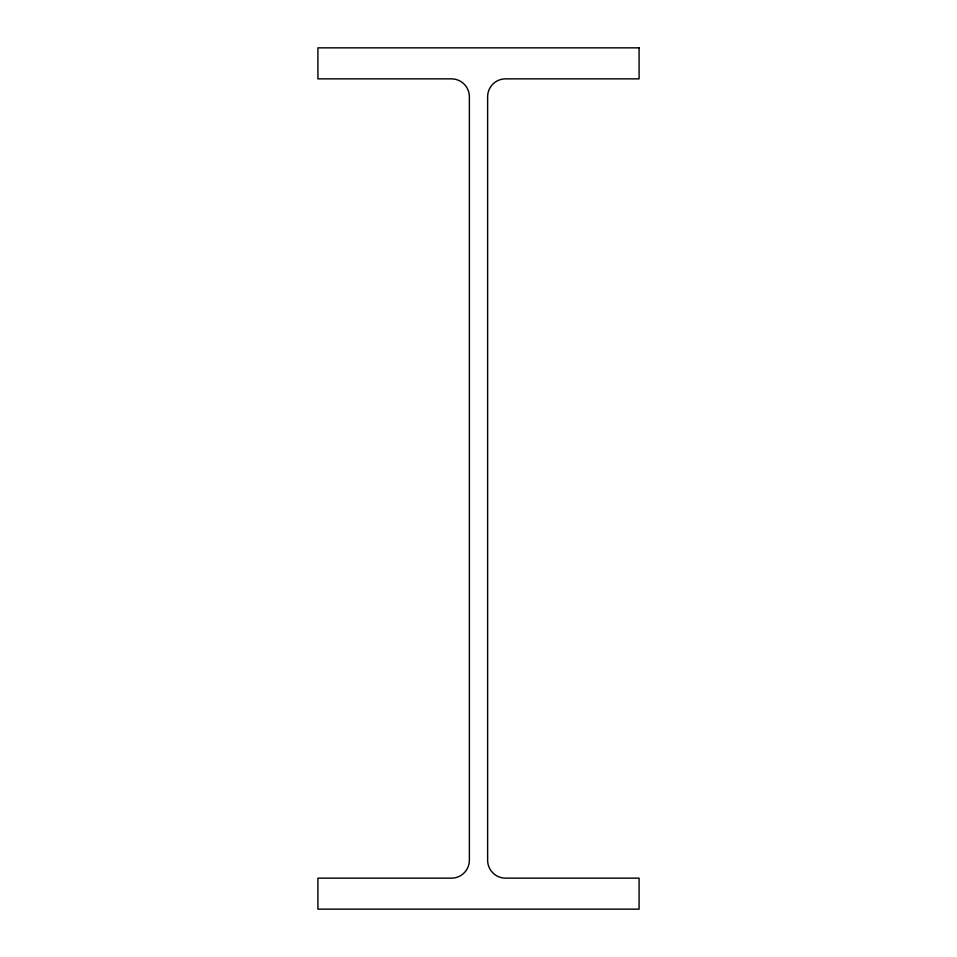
<?xml version="1.0" encoding="UTF-8"?>
<svg xmlns="http://www.w3.org/2000/svg" width="957" height="957" viewBox="0 0 957 957"><rect width="100%" height="100%" fill="white"/><g stroke="black" fill="none" stroke-linecap="round" stroke-linejoin="round"><path stroke-width="1.44" d="M639.085 47.85L317.915 47.85L317.915 78.857L451.489 78.857A17.896 17.896 0 0 1 469.373 96.741L469.373 860.259A17.896 17.896 0 0 1 451.489 878.143L317.915 878.143L317.915 909.15L639.085 909.15L639.085 878.143L505.511 878.143A17.896 17.896 0 0 1 487.627 860.259L487.627 96.741A17.896 17.896 0 0 1 505.511 78.857L639.085 78.857L639.085 47.85"/></g></svg>
